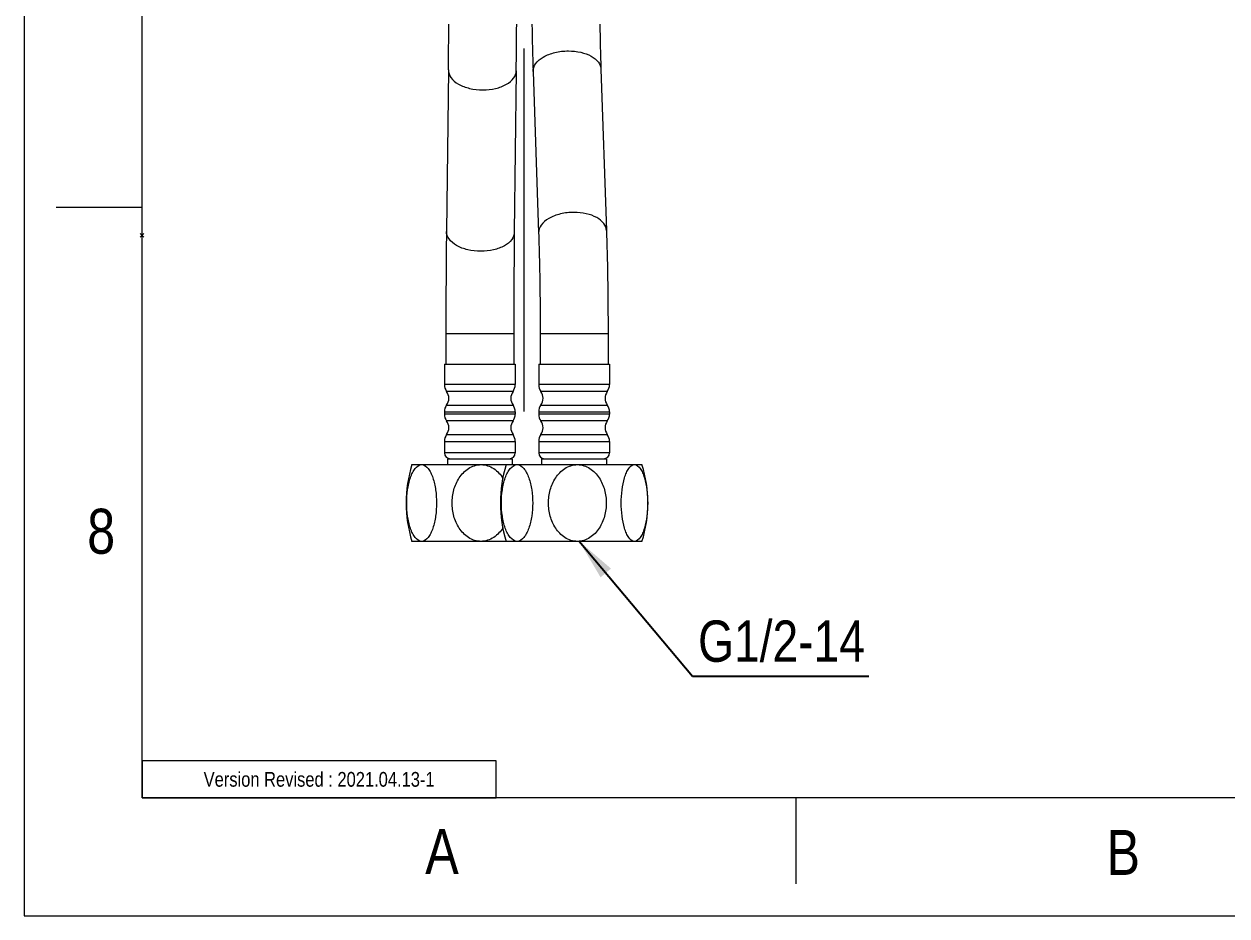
# Model space of a CAD drawing. Header units: inches. Extents: x 6245 to 6839, y 405 to 1245.
# Drawn here: x 6245.2 to 6449.1, y 405 to 556.1 of the extents above; entities that cross this region are included whole.
import ezdxf

# ---------------------------------------------------------------- set-up
doc = ezdxf.new("R2010")
doc.units = ezdxf.units.IN
doc.header["$LTSCALE"] = 4.84
doc.header["$MEASUREMENT"] = 0
doc.header["$PDMODE"] = 3
doc.header["$PDSIZE"] = 0.3125
doc.linetypes.add('CENTERX2', pattern=[20.32, 12.7, -2.54, 2.54, -2.54])
doc.layers.get('0').update_dxf_attribs({"linetype": 'CONTINUOUS', "lineweight": 13})
for name, color, linetype, lineweight in [('CENTER', 1, 'CENTERX2', 15), ('DIM', 3, 'CONTINUOUS', 9), ('DIM_', 3, 'CONTINUOUS', 9), ('TEXT', 2, 'CONTINUOUS', 13)]:
    doc.layers.add(name, color=color, linetype=linetype, lineweight=lineweight)
doc.styles.get("Standard").update_dxf_attribs({"font": 'arial.ttf', "width": 0.8})
doc.dimstyles.get("Standard").update_dxf_attribs({"dimtxt": 7, "dimasz": 7, "dimexe": 0.125, "dimexo": 0.0625, "dimgap": 0.09, "dimtad": 0, "dimtih": 1, "dimtoh": 1, "dimdec": 1, "dimzin": 4, "dimdsep": 46, "dimtxsty": 'Standard', "dimcen": 0.09, "dimclrd": 3, "dimclre": 3, "dimclrt": 4, "dimadec": 0, "dimazin": 0, "dimtp": 0.01, "dimtm": 0.01, "dimtfac": 1, "dimtdec": 1, "dimtofl": 0, "dimtmove": 0, "dimatfit": 3, "dimfxl": 1, "dimtolj": 1, "dimtzin": 4, "dimarcsym": 0})

msp = doc.modelspace()

# ---------------------------------------------------------------- linework, layer by layer
at = {"color": 7, "linetype": 'Continuous'}
for p, q in [((6245.238, 1244.986), (6245.238, 404.986)), ((6343, 548.433), (6343.93, 521.085)), ((6317.146, 548.307), (6316.814, 520.959)), ((6328.645, 548.168), (6328.313, 520.82)), ((6331.506, 548.042), (6332.436, 520.694)), ((6265.238, 524.986), (6250.702, 524.986)), ((6316.72, 503.682), (6328.22, 503.682)), ((6316.72, 503.682), (6316.72, 498.445)), ((6328.22, 503.682), (6328.22, 498.445)), ((6332.696, 503.682), (6344.196, 503.682)), ((6332.696, 503.682), (6332.696, 498.445)), ((6344.196, 503.682), (6344.196, 498.445)), ((6316.47, 498.445), (6328.47, 498.445)), ((6316.47, 498.445), (6316.47, 495.006)), ((6328.47, 498.445), (6328.47, 495.006)), ((6332.446, 498.445), (6332.446, 495.006)), ((6332.447, 498.445), (6344.446, 498.445)), ((6344.446, 498.445), (6344.446, 495.006)), ((6328.47, 495.006), (6316.47, 495.006)), ((6328.095, 493.84), (6316.845, 493.84)), ((6344.446, 495.006), (6332.446, 495.006)), ((6344.071, 493.84), (6332.821, 493.84)), ((6316.845, 491.549), (6328.095, 491.549)), ((6332.821, 491.549), (6344.071, 491.549)), ((6316.47, 490.384), (6328.47, 490.384)), ((6316.47, 490.384), (6316.47, 490.006)), ((6328.47, 490.006), (6316.47, 490.006)), ((6328.47, 490.384), (6328.47, 490.006)), ((6332.446, 490.384), (6344.446, 490.384)), ((6332.446, 490.384), (6332.446, 490.006)), ((6344.446, 490.006), (6332.446, 490.006)), ((6344.446, 490.384), (6344.446, 490.006)), ((6328.095, 488.84), (6316.845, 488.84)), ((6344.071, 488.84), (6332.821, 488.84)), ((6316.47, 485.384), (6328.47, 485.384)), ((6316.47, 485.384), (6316.47, 483.445)), ((6316.845, 486.549), (6328.095, 486.549)), ((6328.47, 485.384), (6328.47, 483.445)), ((6332.446, 485.384), (6344.446, 485.384)), ((6332.446, 485.384), (6332.446, 483.445)), ((6332.821, 486.549), (6344.071, 486.549)), ((6344.446, 485.384), (6344.446, 483.445)), ((6328.47, 483.445), (6316.47, 483.445)), ((6344.446, 483.445), (6332.446, 483.445)), ((6310.97, 481.445), (6349.946, 481.445)), ((6316.97, 482.445), (6327.97, 482.445)), ((6316.97, 482.445), (6316.97, 481.445)), ((6327.97, 482.445), (6327.97, 481.445)), ((6332.946, 482.445), (6332.946, 481.445)), ((6332.947, 482.445), (6343.946, 482.445)), ((6343.946, 482.445), (6343.946, 481.445)), ((6349.946, 468.445), (6310.97, 468.445)), ((6376.043, 424.98), (6376.043, 410.444)), ((6245.238, 404.986), (6839.238, 404.986))]:
    msp.add_line(p, q, dxfattribs=at)
at = {"linetype": 'Continuous'}
for p, q in [((6265.238, 424.986), (6265.238, 1224.986)), ((6819.238, 424.986), (6265.238, 424.986))]:
    msp.add_line(p, q, dxfattribs=at)
msp.add_lwpolyline([(6265.238, 424.986), (6325.238, 424.986), (6325.238, 431.236), (6265.238, 431.236)], close=True)
at = {"color": 7, "linetype": 'Continuous'}
for centre, radius, start, end in [((5049.003, 563.201), 1268.23, 359.327139, 359.678419), ((5046.788, 563.221), 1281.946, 359.327196, 359.681005), ((6792.942, 563.243), 461.686, 180.88843, 181.88685), ((6790.73, 563.186), 447.974, 180.90878, 181.8873), ((7707.415, 504.726), 1390.696, 179.331183, 180.042999), ((7707.556, 504.725), 1379.336, 179.331427, 180.043315), ((6318.47, 495.006), 2, 180, 215.65909), ((6315.22, 492.674), 2, 0.59003, 35.65909), ((6329.72, 492.674), 2, 144.34091, 179.40997), ((6326.47, 495.006), 2, 324.34091, 0), ((6334.446, 495.006), 2, 180, 215.65909), ((6331.196, 492.674), 2, 0.59003, 35.65909), ((6345.696, 492.674), 2, 144.34091, 179.40997), ((6342.446, 495.006), 2, 324.34091, 0), ((6318.47, 490.384), 2, 144.34091, 180), ((6315.22, 492.715), 2, 324.34091, 359.40997), ((6329.72, 492.715), 2, 180.59003, 215.65909), ((6326.47, 490.384), 2, 0, 35.65909), ((6334.446, 490.384), 2, 144.34091, 180), ((6331.196, 492.715), 2, 324.34091, 359.40997), ((6345.696, 492.715), 2, 180.59003, 215.65909), ((6342.446, 490.384), 2, 0, 35.65909), ((6318.47, 490.006), 2, 180, 215.65909), ((6326.47, 490.006), 2, 324.34091, 0), ((6334.446, 490.006), 2, 180, 215.65909), ((6342.446, 490.006), 2, 324.34091, 0), ((6315.22, 487.674), 2, 0.59003, 35.65909), ((6315.22, 487.715), 2, 324.34091, 359.40997), ((6329.72, 487.674), 2, 144.34091, 179.40997), ((6329.72, 487.715), 2, 180.59003, 215.65909), ((6331.196, 487.674), 2, 0.59003, 35.65909), ((6331.196, 487.715), 2, 324.34091, 359.40997), ((6345.696, 487.674), 2, 144.34091, 179.40997), ((6345.696, 487.715), 2, 180.59003, 215.65909), ((6318.47, 485.384), 2, 144.34091, 180), ((6326.47, 485.384), 2, 0, 35.65909), ((6334.446, 485.384), 2, 144.34091, 180), ((6342.446, 485.384), 2, 0, 35.65909), ((6317.47, 483.445), 1, 180, 270), ((6327.47, 483.445), 1, 270, 0), ((6333.446, 483.445), 1, 180, 270), ((6343.446, 483.445), 1, 270, 0), ((6331.595, 474.945), 21.625, 162.50768, 197.49232), ((6347.571, 474.945), 21.625, 162.50768, 197.49232), ((6329.321, 474.945), 21.625, 342.50768, 17.49232)]:
    msp.add_arc(centre, radius, start, end, dxfattribs=at)
for points, knots in [([(6331.506, 548.042), (6331.49, 548.504), (6331.887, 549.556), (6333.297, 550.651), (6335.233, 551.37), (6336.711, 551.536), (6337.482, 551.536)], [0, 0, 0, 0, 0.1844431, 0.4136792, 0.6928899, 1, 1, 1, 1]), ([(6337.482, 551.536), (6338.187, 551.536), (6339.53, 551.397), (6341.298, 550.772), (6342.592, 549.798), (6342.985, 548.86), (6342.999, 548.433)], [0, 0, 0, 0, 0.3087998, 0.5852678, 0.8129965, 1, 1, 1, 1]), ([(6317.146, 548.307), (6317.14, 547.856), (6317.536, 546.841), (6318.909, 545.784), (6320.792, 545.096), (6322.227, 544.939), (6322.977, 544.939)], [0, 0, 0, 0, 0.1853076, 0.4140152, 0.6923008, 1, 1, 1, 1]), ([(6322.977, 544.939), (6323.704, 544.939), (6325.09, 545.086), (6326.914, 545.741), (6328.245, 546.754), (6328.64, 547.729), (6328.645, 548.168)], [0, 0, 0, 0, 0.3083002, 0.5856088, 0.8137802, 1, 1, 1, 1]), ([(6338.412, 524.188), (6337.641, 524.188), (6336.163, 524.022), (6334.227, 523.303), (6332.817, 522.208), (6332.42, 521.157), (6332.436, 520.694)], [0, 0, 0, 0, 0.3071101, 0.5863208, 0.8155569, 1, 1, 1, 1]), ([(6343.93, 521.085), (6343.915, 521.512), (6343.522, 522.45), (6342.228, 523.425), (6340.46, 524.049), (6339.117, 524.188), (6338.412, 524.188)], [0, 0, 0, 0, 0.1870035, 0.4147322, 0.6912002, 1, 1, 1, 1]), ([(6322.645, 517.592), (6321.896, 517.592), (6320.461, 517.748), (6318.577, 518.436), (6317.205, 519.493), (6316.809, 520.508), (6316.814, 520.959)], [0, 0, 0, 0, 0.3076992, 0.5859848, 0.8146924, 1, 1, 1, 1]), ([(6328.313, 520.82), (6328.308, 520.381), (6327.914, 519.407), (6326.582, 518.393), (6324.759, 517.739), (6323.372, 517.592), (6322.645, 517.592)], [0, 0, 0, 0, 0.1862198, 0.4143912, 0.6916998, 1, 1, 1, 1]), ([(6332.436, 520.694), (6332.48, 519.4), (6332.64, 513.73), (6332.696, 508.059), (6332.696, 503.682)], [0, 0, 0, 0, 0.2284003, 1, 1, 1, 1]), ([(6343.93, 521.085), (6343.975, 519.754), (6344.139, 513.955), (6344.196, 508.153), (6344.196, 503.682)], [0, 0, 0, 0, 0.2294897, 1, 1, 1, 1]), ([(6310.089, 474.945), (6310.089, 475.686), (6310.186, 477.128), (6310.552, 478.853), (6311.042, 480.062), (6311.543, 480.93), (6312.188, 481.445), (6312.612, 481.445)], [0, 0, 0, 0, 0.3015187, 0.5854186, 0.7138061, 0.8277906, 1, 1, 1, 1]), ([(6312.612, 481.445), (6313.035, 481.445), (6313.681, 480.93), (6314.181, 480.062), (6314.671, 478.853), (6315.037, 477.128), (6315.134, 475.686), (6315.134, 474.945)], [0, 0, 0, 0, 0.172211, 0.2861847, 0.4145742, 0.6984897, 1, 1, 1, 1]), ([(6317.771, 474.945), (6317.771, 475.691), (6317.967, 477.192), (6318.874, 479.269), (6320.429, 480.947), (6321.93, 481.445), (6322.669, 481.445)], [0, 0, 0, 0, 0.2509454, 0.5015723, 0.7515389, 1, 1, 1, 1]), ([(6322.669, 481.445), (6323.426, 481.445), (6324.964, 480.922), (6326.008, 479.754), (6326.416, 479.11)], [0, 0, 0, 0, 0.4983804, 1, 1, 1, 1]), ([(6326.125, 474.945), (6326.125, 475.687), (6326.227, 477.13), (6326.614, 478.857), (6327.129, 480.064), (6327.663, 480.942), (6328.338, 481.445), (6328.778, 481.445)], [0, 0, 0, 0, 0.2985816, 0.5803955, 0.708471, 0.8229791, 1, 1, 1, 1]), ([(6328.778, 481.445), (6329.218, 481.445), (6329.893, 480.942), (6330.428, 480.064), (6330.942, 478.857), (6331.329, 477.13), (6331.431, 475.687), (6331.431, 474.945)], [0, 0, 0, 0, 0.177022, 0.2915199, 0.4195974, 0.7014265, 1, 1, 1, 1]), ([(6334.112, 474.945), (6334.112, 475.691), (6334.308, 477.192), (6335.214, 479.269), (6336.767, 480.946), (6338.267, 481.445), (6339.005, 481.445)], [0, 0, 0, 0, 0.251037, 0.5017364, 0.7516787, 1, 1, 1, 1]), ([(6339.005, 481.445), (6339.743, 481.445), (6341.243, 480.946), (6342.796, 479.269), (6343.702, 477.192), (6343.898, 475.691), (6343.898, 474.945)], [0, 0, 0, 0, 0.2483325, 0.4982706, 0.7489552, 1, 1, 1, 1]), ([(6346.433, 474.945), (6346.433, 475.686), (6346.519, 477.124), (6346.841, 478.844), (6347.278, 480.058), (6347.707, 480.902), (6348.284, 481.445), (6348.673, 481.445)], [0, 0, 0, 0, 0.3078508, 0.596308, 0.7254359, 0.8383723, 1, 1, 1, 1]), ([(6348.673, 481.445), (6349.062, 481.445), (6349.639, 480.901), (6350.068, 480.058), (6350.505, 478.844), (6350.827, 477.124), (6350.914, 475.686), (6350.914, 474.945)], [0, 0, 0, 0, 0.1616302, 0.2745546, 0.4036848, 0.692158, 1, 1, 1, 1]), ([(6312.612, 468.445), (6312.188, 468.445), (6311.543, 468.96), (6311.042, 469.827), (6310.552, 471.037), (6310.186, 472.762), (6310.089, 474.203), (6310.089, 474.945)], [0, 0, 0, 0, 0.172211, 0.2861847, 0.4145742, 0.6984897, 1, 1, 1, 1]), ([(6315.134, 474.945), (6315.134, 474.203), (6315.037, 472.762), (6314.671, 471.037), (6314.181, 469.827), (6313.681, 468.96), (6313.035, 468.445), (6312.612, 468.445)], [0, 0, 0, 0, 0.3015187, 0.5854186, 0.7138061, 0.8277906, 1, 1, 1, 1]), ([(6322.667, 468.445), (6321.928, 468.445), (6320.428, 468.944), (6318.874, 470.621), (6317.967, 472.698), (6317.771, 474.198), (6317.771, 474.945)], [0, 0, 0, 0, 0.2484591, 0.4984221, 0.74906, 1, 1, 1, 1]), ([(6328.778, 468.445), (6328.338, 468.445), (6327.663, 468.948), (6327.129, 469.825), (6326.614, 471.033), (6326.228, 472.759), (6326.125, 474.203), (6326.125, 474.945)], [0, 0, 0, 0, 0.177022, 0.2915199, 0.4195974, 0.7014265, 1, 1, 1, 1]), ([(6331.431, 474.945), (6331.431, 474.203), (6331.329, 472.759), (6330.942, 471.033), (6330.428, 469.825), (6329.894, 468.948), (6329.218, 468.445), (6328.778, 468.445)], [0, 0, 0, 0, 0.2985816, 0.5803955, 0.708471, 0.8229791, 1, 1, 1, 1]), ([(6339.005, 468.445), (6338.267, 468.445), (6336.766, 468.943), (6335.214, 470.621), (6334.308, 472.698), (6334.112, 474.198), (6334.112, 474.945)], [0, 0, 0, 0, 0.2483325, 0.4982706, 0.7489552, 1, 1, 1, 1]), ([(6343.898, 474.945), (6343.898, 474.198), (6343.702, 472.698), (6342.796, 470.62), (6341.243, 468.943), (6339.743, 468.445), (6339.005, 468.445)], [0, 0, 0, 0, 0.251037, 0.5017364, 0.7516787, 1, 1, 1, 1]), ([(6348.673, 468.445), (6348.284, 468.445), (6347.707, 468.988), (6347.278, 469.832), (6346.841, 471.045), (6346.519, 472.766), (6346.433, 474.204), (6346.433, 474.945)], [0, 0, 0, 0, 0.1616302, 0.2745546, 0.4036848, 0.692158, 1, 1, 1, 1]), ([(6350.914, 474.945), (6350.914, 474.204), (6350.828, 472.766), (6350.505, 471.045), (6350.068, 469.832), (6349.639, 468.988), (6349.062, 468.445), (6348.673, 468.445)], [0, 0, 0, 0, 0.3078508, 0.596308, 0.7254359, 0.8383723, 1, 1, 1, 1]), ([(6326.415, 470.779), (6326.007, 470.135), (6324.963, 468.967), (6323.425, 468.444), (6322.667, 468.445)], [0, 0, 0, 0, 0.5016226, 1, 1, 1, 1])]:
    msp.add_open_spline(points, degree=3, knots=knots, dxfattribs=at)
msp.add_point((6265.238, 520.284))
msp.add_point((6265.238, 520.284))
at = {"layer": 'CENTER'}
msp.add_line((6329.989, 490.457), (6329.989, 1081.285), dxfattribs=at)

# ---------------------------------------------------------------- texts
at = {"char_height": 7.624, "attachment_point": 5}
for s, width, insert in [('8', 50, (6258.304, 470.108)), ('A', 10, (6316.057, 415.909)), ('B', 10, (6431.506, 415.741))]:
    msp.add_mtext_dynamic_manual_height_columns(s, width=width, gutter_width=12.5, heights=[0], dxfattribs=dict(at, insert=insert))
at = {"layer": 'DIM_', "color": 4, "insert": (6359.457, 455.043), "char_height": 7, "attachment_point": 1}
msp.add_mtext_dynamic_manual_height_columns('G1/2-14', width=41.51112, gutter_width=12.5, heights=[0], dxfattribs=at)
at = {"layer": 'TEXT', "insert": (6295.238, 428.111), "char_height": 2.5, "attachment_point": 5}
msp.add_mtext_dynamic_manual_height_columns('Version Revised : 2021.04.13-1', width=60, gutter_width=12.5, heights=[0], dxfattribs=at)

# ---------------------------------------------------------------- leaders
at = {"layer": 'DIM'}
msp.add_leader([(6339.313, 468.459), (6358.497, 445.596), (6388.382, 445.596)], dimstyle='Standard', override={"dimgap": 2, "dimtad": 0, "dimdec": 4, "dimzin": 0, "dimcen": 0.792, "dimtp": 0, "dimtm": 0, "dimtdec": 4, "dimtzin": 0}, dxfattribs=at)

doc.saveas('drawing.dxf')
